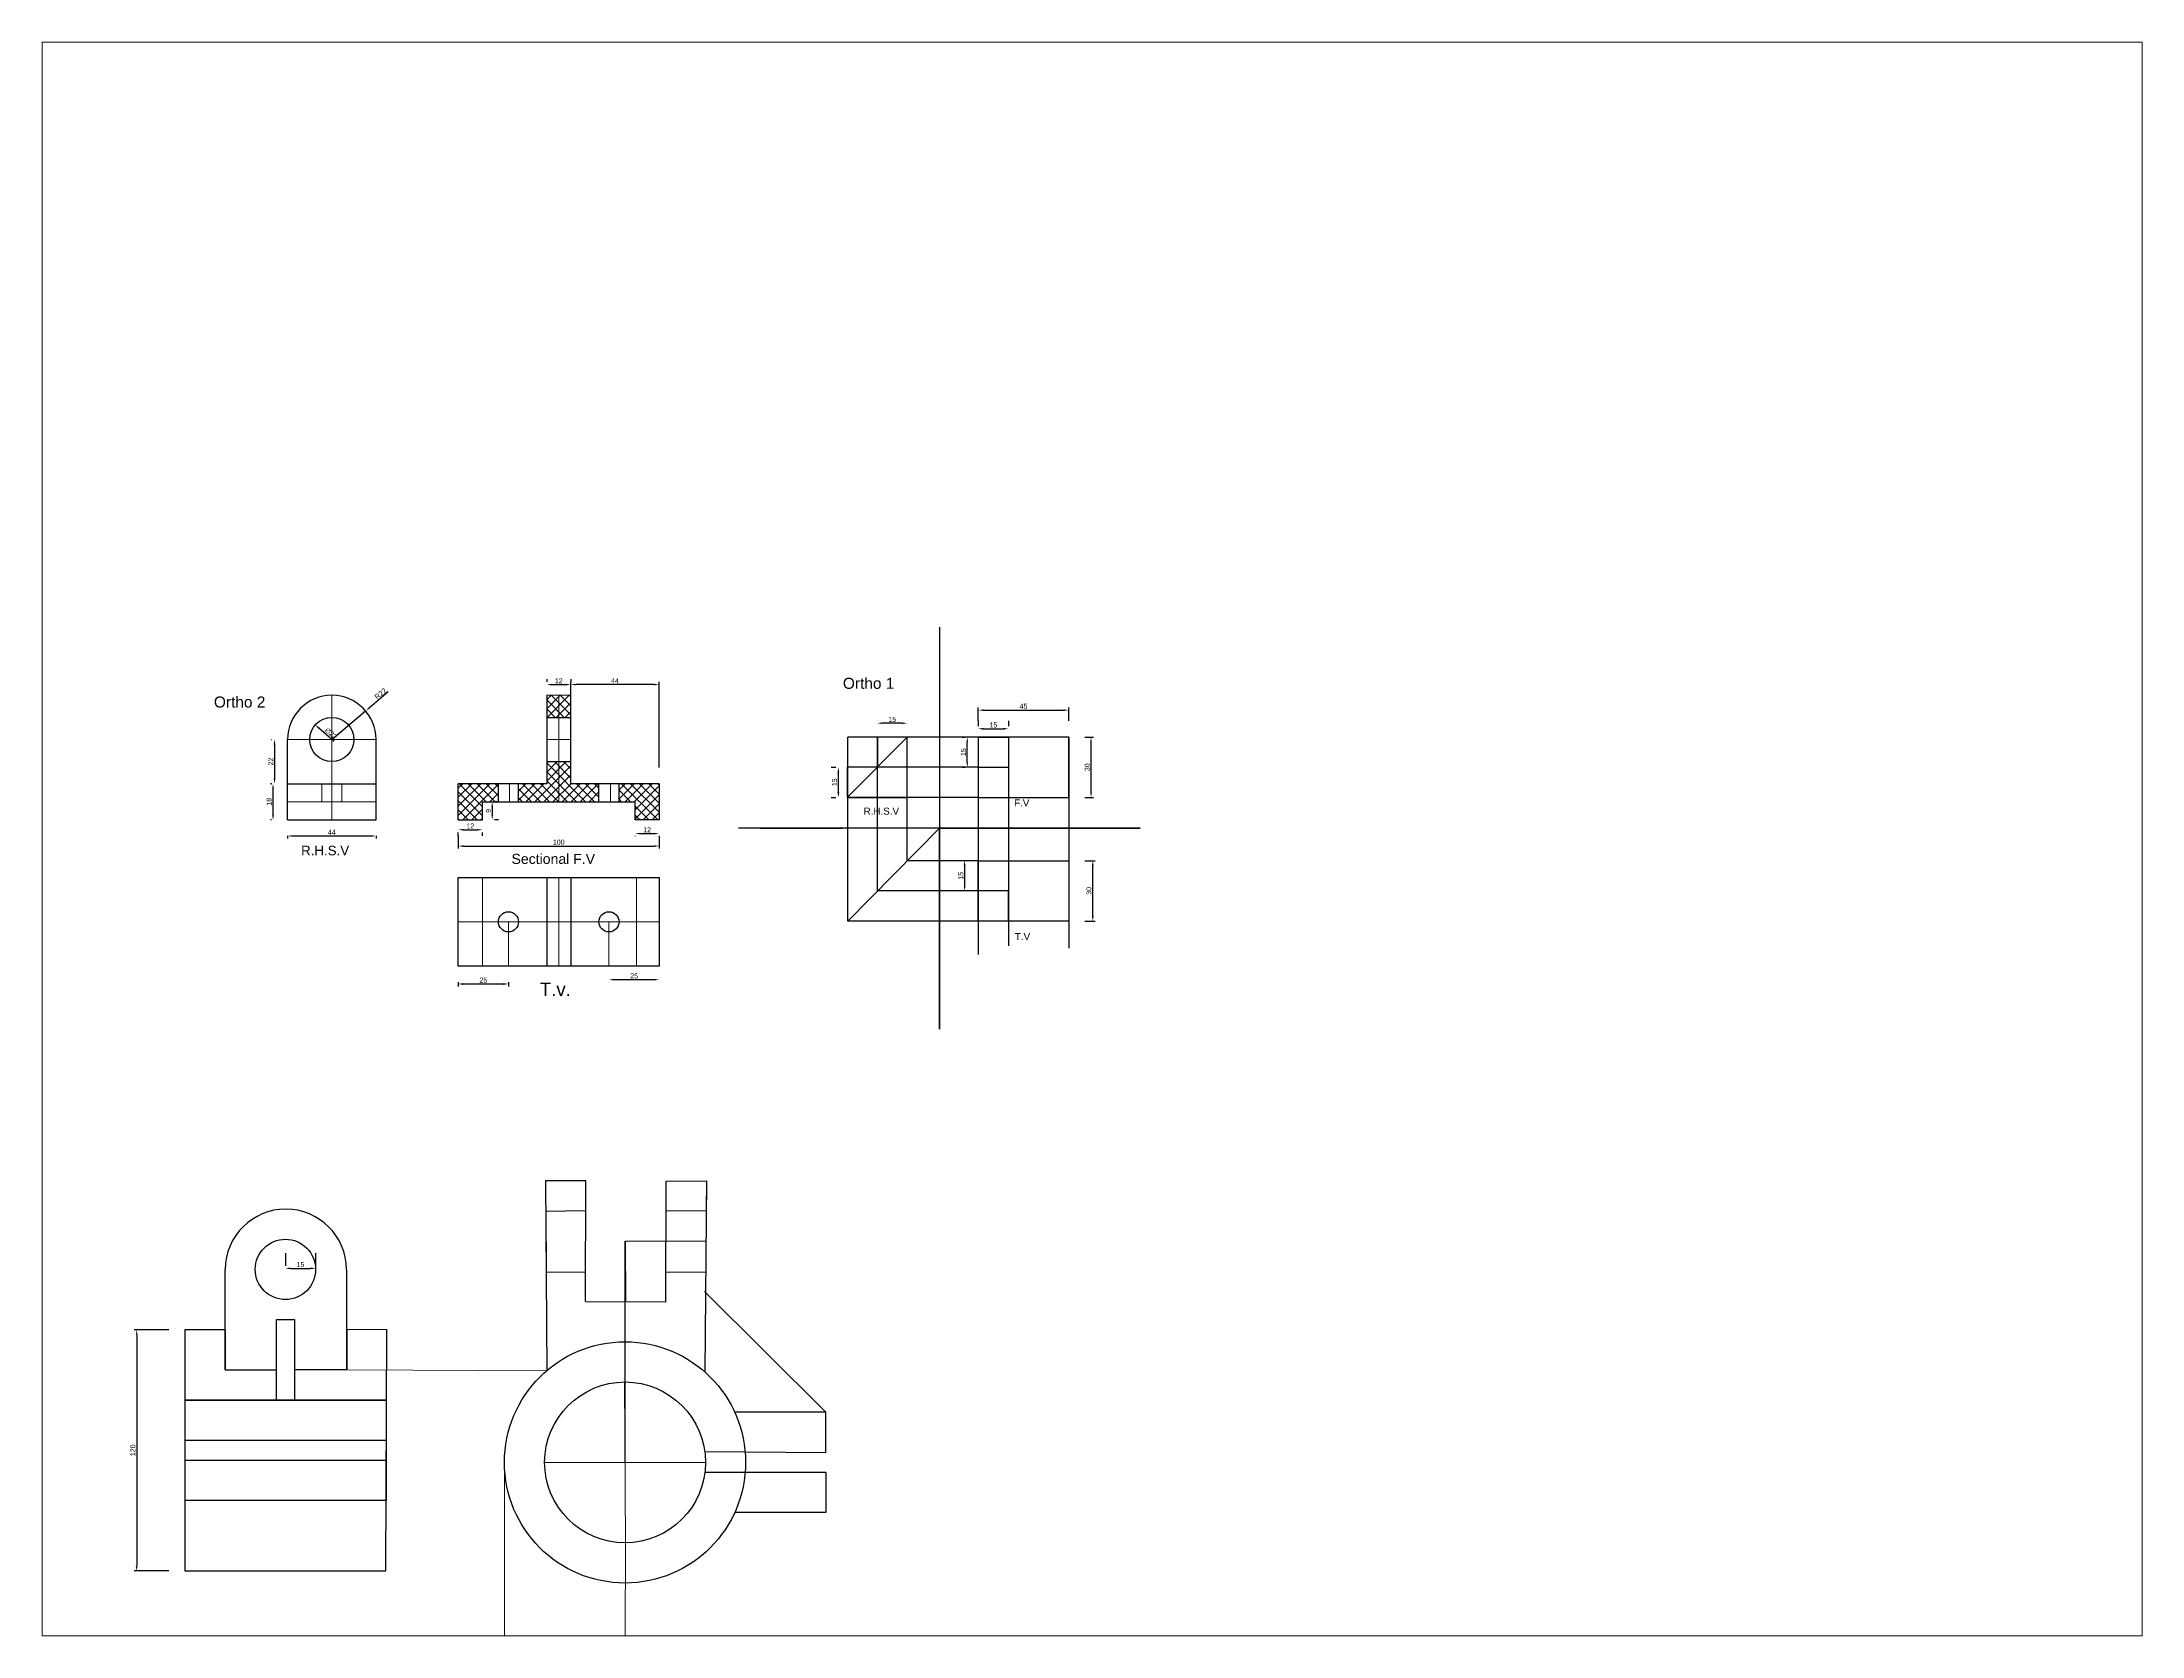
# Paper-space layout 'Layout1' of a CAD drawing. Header units: millimetres. Extents: x 26 to 231, y 20 to 176.
# The model-space entities are those that its viewports show. They can reach past a viewport. Long polylines and large blocks are cut down to what shows.
import ezdxf

# ---------------------------------------------------------------- set-up
doc = ezdxf.new("R2010")
doc.units = ezdxf.units.MM
doc.linetypes.add('CENTER2', pattern=[28.575, 19.05, -3.175, 3.175, -3.175])
doc.linetypes.add('JIS_02_4.0', pattern=[5.5, 4, -1.5])
doc.layers.add('centre', color=7, linetype='CENTER2', lineweight=0)
doc.layers.add('Dotted', color=7, linetype='JIS_02_4.0', lineweight=0)
doc.styles.get("Standard").update_dxf_attribs({"font": 'arial.ttf'})
doc.dimstyles.new('ISO-25', dxfattribs={"dimtxt": 2.5, "dimasz": 2.5, "dimexe": 1.25, "dimexo": 8, "dimtad": 1, "dimdec": 0, "dimtxsty": 'Standard', "dimcen": 2.5, "dimadec": 0, "dimazin": 0, "dimtfac": 1, "dimtdec": 0, "dimtmove": 0, "dimatfit": 3, "dimfxl": 1, "dimarcsym": 0})

# ---------------------------------------------------------------- blocks, each defined once
blk = doc.blocks.new('*D7')
at = {"layer": 'Defpoints', "color": 0, "lineweight": -2, "transparency": 16777216}
for p, q in [((2053.5, 2579.3), (2053.5, 2579.2)), ((2056, 2580.5), (2063, 2580.5)), ((2065.5, 2579.3), (2065.5, 2579.2))]:
    blk.add_line(p, q, dxfattribs=at)
at = {"layer": 'Defpoints', "color": 0, "lineweight": 25, "transparency": 16777216}
for p in [(2053.5, 2587.3), (2065.5, 2587.3), (2065.5, 2580.5)]:
    blk.add_point(p, dxfattribs=at)
for points in [[(2056, 2580.9), (2056, 2580.1), (2053.5, 2580.5)], [(2063, 2580.9), (2063, 2580.1), (2065.5, 2580.5)]]:
    blk.add_solid(points, dxfattribs=at)
at = {"layer": 'Defpoints', "color": 0, "transparency": 16777216, "insert": (2059.5, 2582.4), "char_height": 2.5, "attachment_point": 5}
blk.add_mtext('12', dxfattribs=at)
blk = doc.blocks.new('*D8')
at = {"layer": 'Defpoints', "color": 0, "lineweight": -2, "transparency": 16777216}
for p, q in [((1965.5, 2579.3), (1965.5, 2573)), ((1968, 2574.3), (2063, 2574.3)), ((2065.5, 2579.3), (2065.5, 2573))]:
    blk.add_line(p, q, dxfattribs=at)
at = {"layer": 'Defpoints', "color": 0, "lineweight": 25, "transparency": 16777216}
for p in [(1965.5, 2587.3), (2065.5, 2587.3), (2065.5, 2574.3)]:
    blk.add_point(p, dxfattribs=at)
for points in [[(1968, 2574.7), (1968, 2573.9), (1965.5, 2574.3)], [(2063, 2574.7), (2063, 2573.9), (2065.5, 2574.3)]]:
    blk.add_solid(points, dxfattribs=at)
at = {"layer": 'Defpoints', "color": 0, "transparency": 16777216, "insert": (2015.5, 2576.2), "char_height": 2.5, "attachment_point": 5}
blk.add_mtext('100', dxfattribs=at)
blk = doc.blocks.new('*D9')
at = {"layer": 'Defpoints', "color": 0, "lineweight": -2, "transparency": 16777216}
for p, q in [((1968, 2582.4), (1975, 2582.4)), ((1965.5, 2579.3), (1965.5, 2581.1)), ((1977.5, 2579.3), (1977.5, 2581.1))]:
    blk.add_line(p, q, dxfattribs=at)
at = {"layer": 'Defpoints', "color": 0, "lineweight": 25, "transparency": 16777216}
for p in [(1965.5, 2587.3), (1977.5, 2587.3), (1977.5, 2582.4)]:
    blk.add_point(p, dxfattribs=at)
for points in [[(1968, 2582.8), (1968, 2582), (1965.5, 2582.4)], [(1975, 2582.8), (1975, 2582), (1977.5, 2582.4)]]:
    blk.add_solid(points, dxfattribs=at)
at = {"layer": 'Defpoints', "color": 0, "transparency": 16777216, "insert": (1971.5, 2584.3), "char_height": 2.5, "attachment_point": 5}
blk.add_mtext('12', dxfattribs=at)
blk = doc.blocks.new('*D10')
at = {"layer": 'Defpoints', "color": 0, "lineweight": -2, "transparency": 16777216}
for p, q in [((1982.4, 2593.8), (1982.4, 2589.8)), ((1985.5, 2596.3), (1983.6, 2596.3)), ((1985.5, 2587.3), (1983.6, 2587.3))]:
    blk.add_line(p, q, dxfattribs=at)
at = {"layer": 'Defpoints', "color": 0, "lineweight": 25, "transparency": 16777216}
for p in [(1977.5, 2596.3), (1977.5, 2587.3), (1982.4, 2587.3)]:
    blk.add_point(p, dxfattribs=at)
for points in [[(1982, 2593.8), (1982.8, 2593.8), (1982.4, 2596.3)], [(1982, 2589.8), (1982.8, 2589.8), (1982.4, 2587.3)]]:
    blk.add_solid(points, dxfattribs=at)
at = {"layer": 'Defpoints', "color": 0, "transparency": 16777216, "insert": (1980.5, 2591.8), "char_height": 2.5, "attachment_point": 5, "rotation": 90}
blk.add_mtext('9', dxfattribs=at)
blk = doc.blocks.new('*D11')
at = {"layer": 'Defpoints', "color": 0, "lineweight": -2, "transparency": 16777216}
for p, q in [((2009.5, 2657.3), (2009.5, 2655.9)), ((2012, 2654.6), (2019, 2654.6)), ((2021.5, 2657.3), (2021.5, 2655.9))]:
    blk.add_line(p, q, dxfattribs=at)
at = {"layer": 'Defpoints', "color": 0, "lineweight": 25, "transparency": 16777216}
for p in [(2021.5, 2654.6), (2009.5, 2649.3), (2021.5, 2649.3)]:
    blk.add_point(p, dxfattribs=at)
for points in [[(2012, 2655), (2012, 2654.2), (2009.5, 2654.6)], [(2019, 2655), (2019, 2654.2), (2021.5, 2654.6)]]:
    blk.add_solid(points, dxfattribs=at)
at = {"layer": 'Defpoints', "color": 0, "transparency": 16777216, "insert": (2015.5, 2656.5), "char_height": 2.5, "attachment_point": 5}
blk.add_mtext('12', dxfattribs=at)
blk = doc.blocks.new('*D12')
at = {"layer": 'Defpoints', "color": 0, "lineweight": -2, "transparency": 16777216}
for p, q in [((2021.5, 2613.3), (2021.5, 2655.9)), ((2063, 2654.6), (2024, 2654.6)), ((2065.5, 2613.3), (2065.5, 2655.9))]:
    blk.add_line(p, q, dxfattribs=at)
at = {"layer": 'Defpoints', "color": 0, "lineweight": 25, "transparency": 16777216}
for p in [(2021.5, 2654.6), (2021.5, 2605.3), (2065.5, 2605.3)]:
    blk.add_point(p, dxfattribs=at)
for points in [[(2024, 2655), (2024, 2654.2), (2021.5, 2654.6)], [(2063, 2655), (2063, 2654.2), (2065.5, 2654.6)]]:
    blk.add_solid(points, dxfattribs=at)
at = {"layer": 'Defpoints', "color": 0, "transparency": 16777216, "insert": (2043.5, 2656.5), "char_height": 2.5, "attachment_point": 5}
blk.add_mtext('44', dxfattribs=at)
blk = doc.blocks.new('*D13')
at = {"layer": 'Defpoints', "color": 0, "lineweight": -2, "transparency": 16777216}
blk.add_line((1903.7, 2626.3), (1896.2, 2632.9), dxfattribs=at)
at = {"layer": 'Defpoints', "color": 0, "lineweight": 25, "transparency": 16777216}
for p in [(1894.3, 2634.6), (1910.8, 2620.1)]:
    blk.add_point(p, dxfattribs=at)
blk.add_solid([(1896.5, 2633.3), (1895.9, 2632.6), (1894.3, 2634.6)], dxfattribs=at)
at = {"layer": 'Defpoints', "color": 0, "transparency": 16777216, "insert": (1902.2, 2630.3), "char_height": 2.5, "attachment_point": 5, "rotation": 318.7622}
blk.add_mtext('∅22', dxfattribs=at)
blk = doc.blocks.new('*D1')
at = {"layer": 'Defpoints', "color": 0, "lineweight": -2, "transparency": 16777216}
for p, q in [((1930.7, 2651), (1921.3, 2643.1)), ((1902.6, 2627.3), (1919.4, 2641.5))]:
    blk.add_line(p, q, dxfattribs=at)
at = {"layer": 'Defpoints', "color": 0, "lineweight": 25, "transparency": 16777216}
for p in [(1919.4, 2641.5), (1902.6, 2627.3)]:
    blk.add_point(p, dxfattribs=at)
blk.add_solid([(1921.1, 2643.4), (1921.6, 2642.8), (1919.4, 2641.5)], dxfattribs=at)
at = {"layer": 'Defpoints', "color": 0, "transparency": 16777216, "insert": (1926.8, 2650.1), "char_height": 2.5, "attachment_point": 5, "rotation": 39.9741}
blk.add_mtext('R22', dxfattribs=at)
blk = doc.blocks.new('*D2')
at = {"layer": 'Defpoints', "color": 0, "lineweight": -2, "transparency": 16777216}
for p, q in [((1872.6, 2627.3), (1872.8, 2627.3)), ((1874.1, 2624.8), (1874.1, 2607.8)), ((1872.6, 2605.3), (1872.8, 2605.3))]:
    blk.add_line(p, q, dxfattribs=at)
at = {"layer": 'Defpoints', "color": 0, "lineweight": 25, "transparency": 16777216}
for p in [(1880.6, 2627.3), (1874.1, 2605.3), (1880.6, 2605.3)]:
    blk.add_point(p, dxfattribs=at)
for points in [[(1873.6, 2624.8), (1874.5, 2624.8), (1874.1, 2627.3)], [(1873.6, 2607.8), (1874.5, 2607.8), (1874.1, 2605.3)]]:
    blk.add_solid(points, dxfattribs=at)
at = {"layer": 'Defpoints', "color": 0, "transparency": 16777216, "insert": (1872.2, 2616.3), "char_height": 2.5, "attachment_point": 5, "rotation": 90}
blk.add_mtext('22', dxfattribs=at)
blk = doc.blocks.new('*D3')
at = {"layer": 'Defpoints', "color": 0, "lineweight": -2, "transparency": 16777216}
for p, q in [((1872.6, 2605.3), (1872.1, 2605.3)), ((1873.3, 2602.8), (1873.3, 2589.8)), ((1872.6, 2587.3), (1872.1, 2587.3))]:
    blk.add_line(p, q, dxfattribs=at)
at = {"layer": 'Defpoints', "color": 0, "lineweight": 25, "transparency": 16777216}
for p in [(1880.6, 2605.3), (1873.3, 2587.3), (1880.6, 2587.3)]:
    blk.add_point(p, dxfattribs=at)
for points in [[(1872.9, 2602.8), (1873.8, 2602.8), (1873.3, 2605.3)], [(1872.9, 2589.8), (1873.8, 2589.8), (1873.3, 2587.3)]]:
    blk.add_solid(points, dxfattribs=at)
at = {"layer": 'Defpoints', "color": 0, "transparency": 16777216, "insert": (1871.4, 2596.3), "char_height": 2.5, "attachment_point": 5, "rotation": 90}
blk.add_mtext('18', dxfattribs=at)
blk = doc.blocks.new('*D4')
at = {"layer": 'Defpoints', "color": 0, "lineweight": -2, "transparency": 16777216}
for p, q in [((1880.6, 2579.3), (1880.6, 2578)), ((1883.1, 2579.3), (1922.1, 2579.3)), ((1924.6, 2579.3), (1924.6, 2578))]:
    blk.add_line(p, q, dxfattribs=at)
at = {"layer": 'Defpoints', "color": 0, "lineweight": 25, "transparency": 16777216}
for p in [(1880.6, 2587.3), (1924.6, 2587.3), (1924.6, 2579.3)]:
    blk.add_point(p, dxfattribs=at)
for points in [[(1883.1, 2579.7), (1883.1, 2578.9), (1880.6, 2579.3)], [(1922.1, 2579.7), (1922.1, 2578.9), (1924.6, 2579.3)]]:
    blk.add_solid(points, dxfattribs=at)
at = {"layer": 'Defpoints', "color": 0, "transparency": 16777216, "insert": (1902.6, 2581.2), "char_height": 2.5, "attachment_point": 5}
blk.add_mtext('44', dxfattribs=at)
blk = doc.blocks.new('*D5')
at = {"layer": 'Defpoints', "color": 0, "lineweight": -2, "transparency": 16777216}
for p, q in [((1965.5, 2506.6), (1965.5, 2504.4)), ((1968, 2505.7), (1988, 2505.7)), ((1990.5, 2506.6), (1990.5, 2504.4))]:
    blk.add_line(p, q, dxfattribs=at)
at = {"layer": 'Defpoints', "color": 0, "lineweight": 25, "transparency": 16777216}
for p in [(1965.5, 2514.6), (1990.5, 2514.6), (1990.5, 2505.7)]:
    blk.add_point(p, dxfattribs=at)
for points in [[(1968, 2506.1), (1968, 2505.2), (1965.5, 2505.7)], [(1988, 2506.1), (1988, 2505.2), (1990.5, 2505.7)]]:
    blk.add_solid(points, dxfattribs=at)
at = {"layer": 'Defpoints', "color": 0, "transparency": 16777216, "insert": (1978, 2507.6), "char_height": 2.5, "attachment_point": 5}
blk.add_mtext('25', dxfattribs=at)
blk = doc.blocks.new('*D6')
at = {"layer": 'Defpoints', "color": 0, "lineweight": -2, "transparency": 16777216}
for p, q in [((2040.5, 2506.6), (2040.5, 2506.6)), ((2063, 2507.8), (2043, 2507.8)), ((2065.5, 2506.6), (2065.5, 2506.6))]:
    blk.add_line(p, q, dxfattribs=at)
at = {"layer": 'Defpoints', "color": 0, "lineweight": 25, "transparency": 16777216}
for p in [(2040.5, 2514.6), (2065.5, 2514.6), (2040.5, 2507.8)]:
    blk.add_point(p, dxfattribs=at)
for points in [[(2043, 2508.2), (2043, 2507.4), (2040.5, 2507.8)], [(2063, 2508.2), (2063, 2507.4), (2065.5, 2507.8)]]:
    blk.add_solid(points, dxfattribs=at)
at = {"layer": 'Defpoints', "color": 0, "transparency": 16777216, "insert": (2053, 2509.7), "char_height": 2.5, "attachment_point": 5}
blk.add_mtext('25', dxfattribs=at)
blk = doc.blocks.new('*D14')
at = {"color": 0, "lineweight": -2, "transparency": 16777216}
for p, q in [((2224.3, 2636.5), (2224.3, 2643.2)), ((2226.8, 2641.9), (2266.8, 2641.9)), ((2269.3, 2636.5), (2269.3, 2643.2))]:
    blk.add_line(p, q, dxfattribs=at)
at = {"color": 0, "lineweight": 25, "transparency": 16777216}
for points in [[(2226.8, 2642.3), (2226.8, 2641.5), (2224.3, 2641.9)], [(2266.8, 2642.3), (2266.8, 2641.5), (2269.3, 2641.9)]]:
    blk.add_solid(points, dxfattribs=at)
at = {"layer": 'Defpoints', "color": 0, "lineweight": 25, "transparency": 16777216}
for p in [(2269.3, 2641.9), (2224.3, 2628.5), (2269.3, 2628.5)]:
    blk.add_point(p, dxfattribs=at)
at = {"color": 0, "lineweight": 25, "transparency": 16777216, "insert": (2246.8, 2643.8), "char_height": 2.5, "attachment_point": 5}
blk.add_mtext('45', dxfattribs=at)
blk = doc.blocks.new('*D15')
at = {"color": 0, "lineweight": -2, "transparency": 16777216}
for p, q in [((2224.3, 2636.5), (2224.3, 2633.9)), ((2239.3, 2636.5), (2239.3, 2633.9)), ((2226.8, 2632.6), (2236.8, 2632.6))]:
    blk.add_line(p, q, dxfattribs=at)
at = {"color": 0, "lineweight": 25, "transparency": 16777216}
for points in [[(2226.8, 2633.1), (2226.8, 2632.2), (2224.3, 2632.6)], [(2236.8, 2633.1), (2236.8, 2632.2), (2239.3, 2632.6)]]:
    blk.add_solid(points, dxfattribs=at)
at = {"layer": 'Defpoints', "color": 0, "lineweight": 25, "transparency": 16777216}
for p in [(2224.3, 2628.5), (2239.3, 2632.6), (2239.3, 2628.5)]:
    blk.add_point(p, dxfattribs=at)
at = {"color": 0, "lineweight": 25, "transparency": 16777216, "insert": (2231.8, 2634.5), "char_height": 2.5, "attachment_point": 5}
blk.add_mtext('15', dxfattribs=at)
blk = doc.blocks.new('*D16')
at = {"color": 0, "lineweight": -2, "transparency": 16777216}
for p, q in [((2216.3, 2628.5), (2217.6, 2628.5)), ((2218.8, 2616), (2218.8, 2626)), ((2216.3, 2613.5), (2217.6, 2613.5))]:
    blk.add_line(p, q, dxfattribs=at)
at = {"color": 0, "lineweight": 25, "transparency": 16777216}
for points in [[(2218.4, 2626), (2219.2, 2626), (2218.8, 2628.5)], [(2218.4, 2616), (2219.2, 2616), (2218.8, 2613.5)]]:
    blk.add_solid(points, dxfattribs=at)
at = {"layer": 'Defpoints', "color": 0, "lineweight": 25, "transparency": 16777216}
for p in [(2218.8, 2628.5), (2224.3, 2628.5), (2224.3, 2613.5)]:
    blk.add_point(p, dxfattribs=at)
at = {"color": 0, "lineweight": 25, "transparency": 16777216, "insert": (2216.9, 2621), "char_height": 2.5, "attachment_point": 5, "rotation": 90}
blk.add_mtext('15', dxfattribs=at)
blk = doc.blocks.new('*D17')
at = {"color": 0, "lineweight": -2, "transparency": 16777216}
for p, q in [((2277.3, 2628.5), (2281.6, 2628.5)), ((2280.4, 2601), (2280.4, 2626)), ((2277.3, 2598.5), (2281.6, 2598.5))]:
    blk.add_line(p, q, dxfattribs=at)
at = {"color": 0, "lineweight": 25, "transparency": 16777216}
for points in [[(2280, 2626), (2280.8, 2626), (2280.4, 2628.5)], [(2280, 2601), (2280.8, 2601), (2280.4, 2598.5)]]:
    blk.add_solid(points, dxfattribs=at)
at = {"layer": 'Defpoints', "color": 0, "lineweight": 25, "transparency": 16777216}
for p in [(2269.3, 2628.5), (2280.4, 2628.5), (2269.3, 2598.5)]:
    blk.add_point(p, dxfattribs=at)
at = {"color": 0, "lineweight": 25, "transparency": 16777216, "insert": (2278.5, 2613.5), "char_height": 2.5, "attachment_point": 5, "rotation": 90}
blk.add_mtext('30', dxfattribs=at)
blk = doc.blocks.new('*D18')
at = {"color": 0, "lineweight": -2, "transparency": 16777216}
for p, q in [((2151.1, 2613.5), (2153.4, 2613.5)), ((2154.7, 2601), (2154.7, 2611)), ((2151.1, 2598.5), (2153.4, 2598.5))]:
    blk.add_line(p, q, dxfattribs=at)
at = {"color": 0, "lineweight": 25, "transparency": 16777216}
for points in [[(2154.2, 2611), (2155.1, 2611), (2154.7, 2613.5)], [(2154.2, 2601), (2155.1, 2601), (2154.7, 2598.5)]]:
    blk.add_solid(points, dxfattribs=at)
at = {"layer": 'Defpoints', "color": 0, "lineweight": 25, "transparency": 16777216}
for p in [(2154.7, 2613.5), (2159.1, 2613.5), (2159.1, 2598.5)]:
    blk.add_point(p, dxfattribs=at)
at = {"color": 0, "lineweight": 25, "transparency": 16777216, "insert": (2152.8, 2606), "char_height": 2.5, "attachment_point": 5, "rotation": 90}
blk.add_mtext('15', dxfattribs=at)
blk = doc.blocks.new('*D19')
at = {"color": 0, "lineweight": -2, "transparency": 16777216}
for p, q in [((2174.1, 2636.5), (2174.1, 2636.6)), ((2186.4, 2635.4), (2176.6, 2635.4)), ((2188.9, 2636.5), (2188.9, 2636.6))]:
    blk.add_line(p, q, dxfattribs=at)
at = {"color": 0, "lineweight": 25, "transparency": 16777216}
for points in [[(2176.6, 2635.8), (2176.6, 2635), (2174.1, 2635.4)], [(2186.4, 2635.8), (2186.4, 2635), (2188.9, 2635.4)]]:
    blk.add_solid(points, dxfattribs=at)
at = {"layer": 'Defpoints', "color": 0, "lineweight": 25, "transparency": 16777216}
for p in [(2174.1, 2635.4), (2174.1, 2628.5), (2188.9, 2628.5)]:
    blk.add_point(p, dxfattribs=at)
at = {"color": 0, "lineweight": 25, "transparency": 16777216, "insert": (2181.5, 2637.3), "char_height": 2.5, "attachment_point": 5}
blk.add_mtext('15', dxfattribs=at)
blk = doc.blocks.new('*D20')
at = {"color": 0, "lineweight": -2, "transparency": 16777216}
for p, q in [((2277.3, 2567), (2282.5, 2567)), ((2281.3, 2539.5), (2281.3, 2564.5)), ((2277.3, 2537), (2282.5, 2537))]:
    blk.add_line(p, q, dxfattribs=at)
at = {"color": 0, "lineweight": 25, "transparency": 16777216}
for points in [[(2280.8, 2564.5), (2281.7, 2564.5), (2281.3, 2567)], [(2280.8, 2539.5), (2281.7, 2539.5), (2281.3, 2537)]]:
    blk.add_solid(points, dxfattribs=at)
at = {"layer": 'Defpoints', "color": 0, "lineweight": 25, "transparency": 16777216}
for p in [(2269.3, 2567), (2281.3, 2567), (2269.3, 2537)]:
    blk.add_point(p, dxfattribs=at)
at = {"color": 0, "lineweight": 25, "transparency": 16777216, "insert": (2279.3, 2552), "char_height": 2.5, "attachment_point": 5, "rotation": 90}
blk.add_mtext('30', dxfattribs=at)
blk = doc.blocks.new('*D21')
at = {"color": 0, "lineweight": -2, "transparency": 16777216}
for p, q in [((2216.3, 2567), (2216.2, 2567)), ((2217.5, 2564.5), (2217.5, 2554.5)), ((2216.3, 2552), (2216.2, 2552))]:
    blk.add_line(p, q, dxfattribs=at)
at = {"color": 0, "lineweight": 25, "transparency": 16777216}
for points in [[(2217, 2564.5), (2217.9, 2564.5), (2217.5, 2567)], [(2217, 2554.5), (2217.9, 2554.5), (2217.5, 2552)]]:
    blk.add_solid(points, dxfattribs=at)
at = {"layer": 'Defpoints', "color": 0, "lineweight": 25, "transparency": 16777216}
for p in [(2224.3, 2567), (2217.5, 2552), (2224.3, 2552)]:
    blk.add_point(p, dxfattribs=at)
at = {"color": 0, "lineweight": 25, "transparency": 16777216, "insert": (2215.6, 2559.5), "char_height": 2.5, "attachment_point": 5, "rotation": 90}
blk.add_mtext('15', dxfattribs=at)
blk = doc.blocks.new('*D25')
at = {"color": 0, "lineweight": -2, "transparency": 16777216}
for p, q in [((1821.5, 2333.7), (1804.2, 2333.7)), ((1805.5, 2331.2), (1805.5, 2216.2)), ((1821.5, 2213.7), (1804.2, 2213.7))]:
    blk.add_line(p, q, dxfattribs=at)
at = {"color": 0, "lineweight": 25, "transparency": 16777216}
for points in [[(1805.1, 2331.2), (1805.9, 2331.2), (1805.5, 2333.7)], [(1805, 2216.2), (1805.9, 2216.2), (1805.5, 2213.7)]]:
    blk.add_solid(points, dxfattribs=at)
at = {"layer": 'Defpoints', "color": 0, "lineweight": 25, "transparency": 16777216}
for p in [(1829.5, 2333.7), (1805.5, 2213.7), (1829.5, 2213.7)]:
    blk.add_point(p, dxfattribs=at)
at = {"color": 0, "transparency": 16777216, "insert": (1803.6, 2273.7), "char_height": 2.5, "attachment_point": 5, "rotation": 89.983}
blk.add_mtext('120', dxfattribs=at)
blk = doc.blocks.new('*D26')
at = {"color": 0, "lineweight": -2, "transparency": 16777216}
for p, q in [((1879.5, 2371.7), (1879.5, 2365.5)), ((1882, 2364.2), (1892, 2364.2)), ((1894.5, 2371.7), (1894.5, 2365.5))]:
    blk.add_line(p, q, dxfattribs=at)
at = {"color": 0, "lineweight": 25, "transparency": 16777216}
for points in [[(1882, 2364.7), (1882, 2363.8), (1879.5, 2364.2)], [(1892, 2364.7), (1892, 2363.8), (1894.5, 2364.2)]]:
    blk.add_solid(points, dxfattribs=at)
at = {"layer": 'Defpoints', "color": 0, "lineweight": 25, "transparency": 16777216}
for p in [(1879.5, 2363.7), (1894.5, 2364.2), (1894.5, 2363.7)]:
    blk.add_point(p, dxfattribs=at)
at = {"color": 0, "transparency": 16777216, "insert": (1887, 2366.1), "char_height": 2.5, "attachment_point": 5}
blk.add_mtext('15', dxfattribs=at)

msp = doc.modelspace()

# ---------------------------------------------------------------- hatches: boundary and pattern name
at = {"layer": 'Dotted'}
h = msp.add_hatch(dxfattribs=at)
h.set_pattern_fill('ANSI37')
h.set_pattern_definition([(45, (-334.33, 285.2505), (-2.245064, 2.245064), []), (135, (-334.33, 285.2505), (-2.245064, -2.245064), [])])
h.paths.add_polyline_path([(1985.5, 2605.3), (1965.5, 2605.3), (1965.5, 2587.3), (1977.5, 2587.3), (1977.5, 2596.3), (1985.5, 2596.3)])
h.paths.add_polyline_path([(2015.5, 2616.3), (2009.5, 2616.3), (2009.5, 2605.3), (1995.5, 2605.3), (1995.5, 2596.3), (2015.5, 2596.3)])
h.paths.add_polyline_path([(2035.5, 2605.3), (2021.5, 2605.3), (2021.5, 2616.3), (2015.5, 2616.3), (2015.5, 2596.3), (2035.5, 2596.3)])
h.paths.add_polyline_path([(2021.5, 2649.3), (2015.5, 2649.3), (2015.5, 2638.3), (2021.5, 2638.3)])
h.paths.add_polyline_path([(2015.5, 2649.3), (2009.5, 2649.3), (2009.5, 2638.3), (2015.5, 2638.3)])
h.paths.add_polyline_path([(2065.5, 2605.3), (2045.5, 2605.3), (2045.5, 2596.3), (2053.5, 2596.3), (2053.5, 2587.3), (2065.5, 2587.3)])

# ---------------------------------------------------------------- linework, layer by layer
at = {"lineweight": 25}
for p, q in [((2204.9, 2683.2), (2204.9, 2483.2)), ((2159.3, 2537), (2159.3, 2628.5)), ((2224.3, 2628.5), (2159.3, 2628.5)), ((2174.1, 2552), (2174.1, 2628.5)), ((2188.9, 2567), (2188.9, 2628.5)), ((2224.3, 2628.5), (2224.3, 2520.4)), ((2239.3, 2628.5), (2239.3, 2524.7)), ((2269.3, 2628.5), (2269.3, 2523.5)), ((2224.3, 2613.5), (2174.1, 2613.6)), ((2224.3, 2598.5), (2159.3, 2598.5)), ((2304.9, 2583.2), (2104.9, 2583.2)), ((2104.9, 2583.2), (2104.9, 2583.2)), ((2104.9, 2583.2), (2104.9, 2583.2)), ((2204.9, 2583.2), (2115.7, 2583.2)), ((2115.7, 2583.2), (2156.7, 2583.2)), ((2204.9, 2583.2), (2159.3, 2537)), ((2204.9, 2483.2), (2204.9, 2583.2)), ((2204.9, 2583.2), (2304.9, 2583.2)), ((2204.9, 2583.2), (2204.9, 2583.2)), ((2224.3, 2567), (2188.9, 2567)), ((2224.3, 2552), (2174.1, 2552)), ((2224.3, 2537), (2159.3, 2537))]:
    msp.add_line(p, q, dxfattribs=at)
at = {"color": 7}
for p, q in [((1880.6, 2605.3), (1880.6, 2627.3)), ((1924.6, 2605.3), (1924.6, 2627.3)), ((1880.6, 2587.3), (1880.6, 2605.3)), ((1880.6, 2605.3), (1924.6, 2605.3)), ((1924.6, 2587.3), (1924.6, 2605.3)), ((1880.6, 2587.3), (1924.6, 2587.3))]:
    msp.add_line(p, q, dxfattribs=at)
at = {"lineweight": 30}
for p, q in [((2188.9, 2628.5), (2159.1, 2598.5)), ((2188.9, 2628.5), (2174.1, 2628.5)), ((2174.1, 2628.5), (2174.1, 2613.5)), ((2188.9, 2598.5), (2188.9, 2628.5)), ((2224.3, 2628.5), (2224.3, 2598.5)), ((2269.3, 2628.5), (2224.3, 2628.5)), ((2224.3, 2628.5), (2239.3, 2628.5)), ((2224.3, 2628.5), (2224.3, 2613.5)), ((2239.3, 2628.5), (2239.3, 2598.5)), ((2269.3, 2598.5), (2269.3, 2628.5)), ((2174.1, 2613.5), (2159.1, 2613.5)), ((2159.1, 2613.5), (2159.1, 2598.5)), ((2224.3, 2613.5), (2239.3, 2613.5)), ((2159.1, 2598.5), (2188.9, 2598.5)), ((2224.3, 2598.5), (2269.3, 2598.5)), ((2224.3, 2567), (2269.3, 2567)), ((2224.3, 2537), (2224.3, 2567)), ((2224.3, 2567), (2239.3, 2567)), ((2239.3, 2567), (2239.3, 2537)), ((2269.3, 2567), (2269.3, 2537)), ((2239.3, 2552), (2224.3, 2552)), ((2239.3, 2537), (2239.3, 2552)), ((2269.3, 2537), (2224.3, 2537))]:
    msp.add_line(p, q, dxfattribs=at)
for p, q in [((2029, 2407.8), (2009, 2407.7)), ((2009, 2407.7), (2009.5, 2313.3)), ((2028.8, 2347.8), (2029, 2407.8)), ((2068.8, 2347.6), (2069, 2407.6)), ((2069, 2407.6), (2089, 2407.7)), ((2089, 2407.7), (2088.2, 2312.7)), ((2089, 2407.7), (2088.9, 2392.7)), ((2029, 2392.9), (2009.1, 2392.5)), ((2009.1, 2392.5), (2009.3, 2362.5)), ((2088.9, 2392.7), (2068.9, 2392.8)), ((2048.5, 2267.7), (2048.5, 2377.7)), ((2048.5, 2377.7), (2048.8, 2347.7)), ((1849.5, 2313.7), (1849.5, 2363.7)), ((1910, 2313.7), (1910, 2363.7)), ((2009.3, 2362.5), (2028.8, 2362.4)), ((2068.8, 2362.5), (2088.6, 2362.4)), ((2088.1, 2352.7), (2148.5, 2292.7)), ((2028.8, 2347.8), (2068.8, 2347.6)), ((1849.5, 2333.7), (1829.5, 2333.7)), ((1829.5, 2333.7), (1829.5, 2213.7)), ((1849.5, 2333.7), (1849.5, 2313.7)), ((1875, 2298.7), (1875, 2338.7)), ((1875, 2338.7), (1884, 2338.7)), ((1884, 2338.7), (1884, 2313.7)), ((1930, 2333.7), (1910, 2333.8)), ((1910, 2333.8), (1910, 2313.7)), ((1929.5, 2213.7), (1930, 2333.7)), ((1849.5, 2313.7), (1875, 2313.7)), ((1909.5, 2313.7), (1884, 2313.7)), ((1884, 2313.7), (1884, 2298.7)), ((1929.8, 2298.7), (1829.5, 2298.7)), ((1829.5, 2298.7), (1884, 2298.7)), ((1829.5, 2298.7), (1829.5, 2278.7)), ((1884, 2298.7), (1875, 2298.7)), ((1884, 2298.7), (1929.8, 2298.7)), ((2148.5, 2292.7), (2103.1, 2292.6)), ((2148.5, 2272.7), (2148.5, 2292.7)), ((1829.5, 2278.7), (1929.7, 2278.7)), ((1929.7, 2278.7), (1929.7, 2268.7)), ((1929.7, 2268.7), (1829.5, 2268.7)), ((1929.7, 2268.7), (1929.7, 2248.7)), ((2088.2, 2273.1), (2148.5, 2272.7)), ((2148.5, 2262.7), (2088.2, 2262.7)), ((2148.5, 2262.7), (2148.5, 2242.7)), ((1929.7, 2248.7), (1829.5, 2248.8)), ((2148.5, 2242.7), (2103.1, 2242.7)), ((1829.5, 2213.7), (1929.5, 2213.7))]:
    msp.add_line(p, q)
at = {"color": 7}
msp.add_circle((1902.6, 2627.3), 11, dxfattribs=at)
for centre, radius in [((1879.5, 2363.7), 15), ((2048.5, 2267.7), 60), ((2048.5, 2267.7), 40)]:
    msp.add_circle(centre, radius)
msp.add_arc((1902.6, 2627.3), 22, 0, 180, dxfattribs=at)
msp.add_arc((1879.7, 2363.5), 30.2, 0.4441, 179.5559)
at = {"layer": 'centre', "color": 7}
for p, q in [((1902.6, 2649.3), (1902.6, 2587.3)), ((2021.5, 2649.3), (2009.5, 2649.3)), ((2015.5, 2649.3), (2015.5, 2596.3)), ((1924.6, 2627.3), (1880.6, 2627.3)), ((2021.5, 2627.3), (2021.5, 2627.3)), ((2015.5, 2558.6), (2015.5, 2514.6)), ((1965.5, 2514.6), (1965.5, 2536.6)), ((1965.5, 2536.6), (2065.5, 2536.6))]:
    msp.add_line(p, q, dxfattribs=at)
at = {"layer": 'Defpoints', "color": 7}
for p, q in [((2009.5, 2649.3), (2009.5, 2605.3)), ((2021.5, 2605.3), (2021.5, 2649.3)), ((2009.5, 2638.3), (2021.5, 2638.3)), ((2009.5, 2616.3), (2021.5, 2616.3)), ((1965.5, 2587.3), (1965.5, 2605.3)), ((2009.5, 2605.3), (1965.5, 2605.3)), ((1985.5, 2596.3), (1985.5, 2605.3)), ((1995.5, 2596.3), (1995.5, 2605.3)), ((2065.5, 2605.3), (2021.5, 2605.3)), ((2035.5, 2596.3), (2035.5, 2605.3)), ((2045.5, 2596.3), (2045.5, 2605.3)), ((2065.5, 2605.3), (2065.5, 2587.3)), ((1977.5, 2587.3), (1977.5, 2596.3)), ((1977.5, 2596.3), (2053.5, 2596.3)), ((2053.5, 2587.3), (2053.5, 2596.3)), ((1965.5, 2587.3), (1977.5, 2587.3)), ((2065.5, 2587.3), (2053.5, 2587.3)), ((1965.5, 2558.6), (2065.5, 2558.6)), ((1965.5, 2514.6), (1965.5, 2558.6)), ((2009.5, 2558.6), (2009.5, 2514.6)), ((2021.5, 2558.6), (2021.5, 2514.6)), ((2065.5, 2558.6), (2065.5, 2514.6)), ((2065.5, 2514.6), (1965.5, 2514.6))]:
    msp.add_line(p, q, dxfattribs=at)
for centre in [(1990.5, 2536.6), (2040.5, 2536.6)]:
    msp.add_circle(centre, 5, dxfattribs=at)
at = {"layer": 'Dotted', "color": 7}
for p, q in [((2009.5, 2627.3), (2021.5, 2627.3)), ((1902.6, 2605.3), (1897.6, 2605.3)), ((1897.6, 2605.3), (1897.6, 2596.3)), ((1902.6, 2605.3), (1902.6, 2610.3)), ((1902.6, 2605.3), (1907.6, 2605.3)), ((1907.6, 2605.3), (1907.6, 2596.3)), ((1991, 2596.3), (1991, 2605.3)), ((2041.3, 2596.3), (2041.3, 2605.3)), ((1924.6, 2596.3), (1880.6, 2596.3)), ((1977.5, 2558.6), (1977.5, 2514.6)), ((2054.2, 2558.6), (2054.2, 2514.6)), ((1990.5, 2536.6), (1990.5, 2514.6)), ((2040.5, 2536.6), (2040.5, 2514.6))]:
    msp.add_line(p, q, dxfattribs=at)
at = {"layer": 'Dotted'}
for p, q in [((2048.5, 2377.7), (2088.5, 2377.7)), ((2009.5, 2313.3), (1909.5, 2313.7)), ((2048.8, 2227.7), (2048.2, 2307.7)), ((1988.5, 2267.7), (1988.5, 2167.7)), ((2088.5, 2267.7), (2008.5, 2267.7)), ((2048.8, 2227.7), (2048.5, 2167.7))]:
    msp.add_line(p, q, dxfattribs=at)

# ---------------------------------------------------------------- texts
at = {"lineweight": 25}
for s, p in [('R.H.S.V', (2167.2, 2589.9)), ('F.V', (2242.1, 2594)), ('T.V', (2242.5, 2527.5))]:
    msp.add_text(s, height=3.5, dxfattribs=at).set_placement(p)
at = {"lineweight": 25, "char_height": 5.5, "attachment_point": 1}
for s, width, gutter_width, heights, insert in [('Ortho 1', 26.58, 33, [5.69], (2156.9, 2658)), ('Ortho 2', 35.125, 17.5, [16.2], (1843.9, 2648.7))]:
    msp.add_mtext_dynamic_manual_height_columns(s, width=width, gutter_width=gutter_width, heights=heights, dxfattribs=dict(at, insert=insert))
at = {"layer": 'Defpoints', "color": 7}
for s, height, p in [('R.H.S.V', 4.74, (1887.3, 2569.7)), ('T.v.', 6.63, (2006.1, 2499.7))]:
    msp.add_text(s, height=height, dxfattribs=at).set_placement(p)
at = {"layer": 'Dotted', "color": 7}
msp.add_text('Sectional F.V', height=5.006, dxfattribs=at).set_placement((1992, 2565.4))

# ---------------------------------------------------------------- dimensions: what is measured, and where the dimension line sits
at = {"lineweight": 25}
for base, p1, p2, picture, middle in [((2269.3, 2641.9), (2224.3, 2628.5), (2269.3, 2628.5), '*D14', (2246.8, 2643.8)), ((2174.1, 2635.4), (2188.9, 2628.5), (2174.1, 2628.5), '*D19', (2181.5, 2637.3)), ((2239.3, 2632.6), (2224.3, 2628.5), (2239.3, 2628.5), '*D15', (2231.8, 2634.5))]:
    dim = msp.add_linear_dim(base=base, p1=p1, p2=p2, dimstyle='ISO-25', dxfattribs=at)
    dim.commit()
    dim.dimension.update_dxf_attribs({"geometry": picture, "text_midpoint": middle})
for base, p1, p2, picture, middle in [((2218.8, 2628.5), (2224.3, 2613.5), (2224.3, 2628.5), '*D16', (2216.9, 2621)), ((2280.4, 2628.5), (2269.3, 2598.5), (2269.3, 2628.5), '*D17', (2278.5, 2613.5)), ((2154.7, 2613.5), (2159.1, 2598.5), (2159.1, 2613.5), '*D18', (2152.8, 2606)), ((2217.5, 2552), (2224.3, 2567), (2224.3, 2552), '*D21', (2215.6, 2559.5)), ((2281.3, 2567), (2269.3, 2537), (2269.3, 2567), '*D20', (2279.3, 2552))]:
    dim = msp.add_linear_dim(base=base, p1=p1, p2=p2, angle=90, dimstyle='ISO-25', dxfattribs=at)
    dim.commit()
    dim.dimension.update_dxf_attribs({"geometry": picture, "text_midpoint": middle})
dim = msp.add_linear_dim(base=(1894.5, 2364.2), p1=(1879.5, 2363.7), p2=(1894.5, 2363.7), dimstyle='ISO-25')
dim.commit()
dim.dimension.update_dxf_attribs({"geometry": '*D26', "text_midpoint": (1887, 2366.1)})
dim = msp.add_aligned_dim(p1=(1829.5, 2333.7), p2=(1829.5, 2213.7), distance=-24, dimstyle='ISO-25')
dim.commit()
dim.dimension.update_dxf_attribs({"geometry": '*D25', "text_midpoint": (1803.6, 2273.7)})
at = {"layer": 'Defpoints', "color": 7}
for base, p1, p2, picture, middle in [((2021.5, 2654.6), (2009.5, 2649.3), (2021.5, 2649.3), '*D11', (2015.5, 2656.5)), ((2021.5, 2654.6), (2065.5, 2605.3), (2021.5, 2605.3), '*D12', (2043.5, 2656.5)), ((1924.6, 2579.3), (1880.6, 2587.3), (1924.6, 2587.3), '*D4', (1902.6, 2581.2)), ((2065.5, 2574.3), (1965.5, 2587.3), (2065.5, 2587.3), '*D8', (2015.5, 2576.2)), ((1977.5, 2582.4), (1965.5, 2587.3), (1977.5, 2587.3), '*D9', (1971.5, 2584.3)), ((2065.5, 2580.5), (2053.5, 2587.3), (2065.5, 2587.3), '*D7', (2059.5, 2582.4)), ((1990.5, 2505.7), (1965.5, 2514.6), (1990.5, 2514.6), '*D5', (1978, 2507.6)), ((2040.5, 2507.8), (2065.5, 2514.6), (2040.5, 2514.6), '*D6', (2053, 2509.7))]:
    dim = msp.add_linear_dim(base=base, p1=p1, p2=p2, dimstyle='ISO-25', dxfattribs=at)
    dim.commit()
    dim.dimension.update_dxf_attribs({"geometry": picture, "text_midpoint": middle})
dim = msp.add_radius_dim(center=(1902.6, 2627.3), mpoint=(1919.4, 2641.5), dimstyle='ISO-25', dxfattribs=at)
dim.commit()
dim.dimension.update_dxf_attribs({"geometry": '*D1', "text_midpoint": (1928, 2648.6), "dimtype": 164})
dim = msp.add_diameter_dim_2p(p1=(1910.8, 2620.1), p2=(1894.3, 2634.6), dimstyle='ISO-25', dxfattribs=at)
dim.commit()
dim.dimension.update_dxf_attribs({"geometry": '*D13', "text_midpoint": (1900.9, 2628.8), "dimtype": 163})
for base, p1, p2, picture, middle in [((1874.1, 2605.3), (1880.6, 2627.3), (1880.6, 2605.3), '*D2', (1872.2, 2616.3)), ((1873.3, 2587.3), (1880.6, 2605.3), (1880.6, 2587.3), '*D3', (1871.4, 2596.3)), ((1982.4, 2587.3), (1977.5, 2596.3), (1977.5, 2587.3), '*D10', (1980.5, 2591.8))]:
    dim = msp.add_linear_dim(base=base, p1=p1, p2=p2, angle=90, dimstyle='ISO-25', dxfattribs=at)
    dim.commit()
    dim.dimension.update_dxf_attribs({"geometry": picture, "text_midpoint": middle})

psp = doc.layouts.get("Layout1")

# ---------------------------------------------------------------- viewports
at = {"layer": '0', "lineweight": 25}
psp.add_viewport(center=(128.5, 97.5), size=(205.6, 156), view_center_point=(2280.87, 2577.8), view_height=792.9071, dxfattribs=at)

doc.saveas('drawing.dxf')
